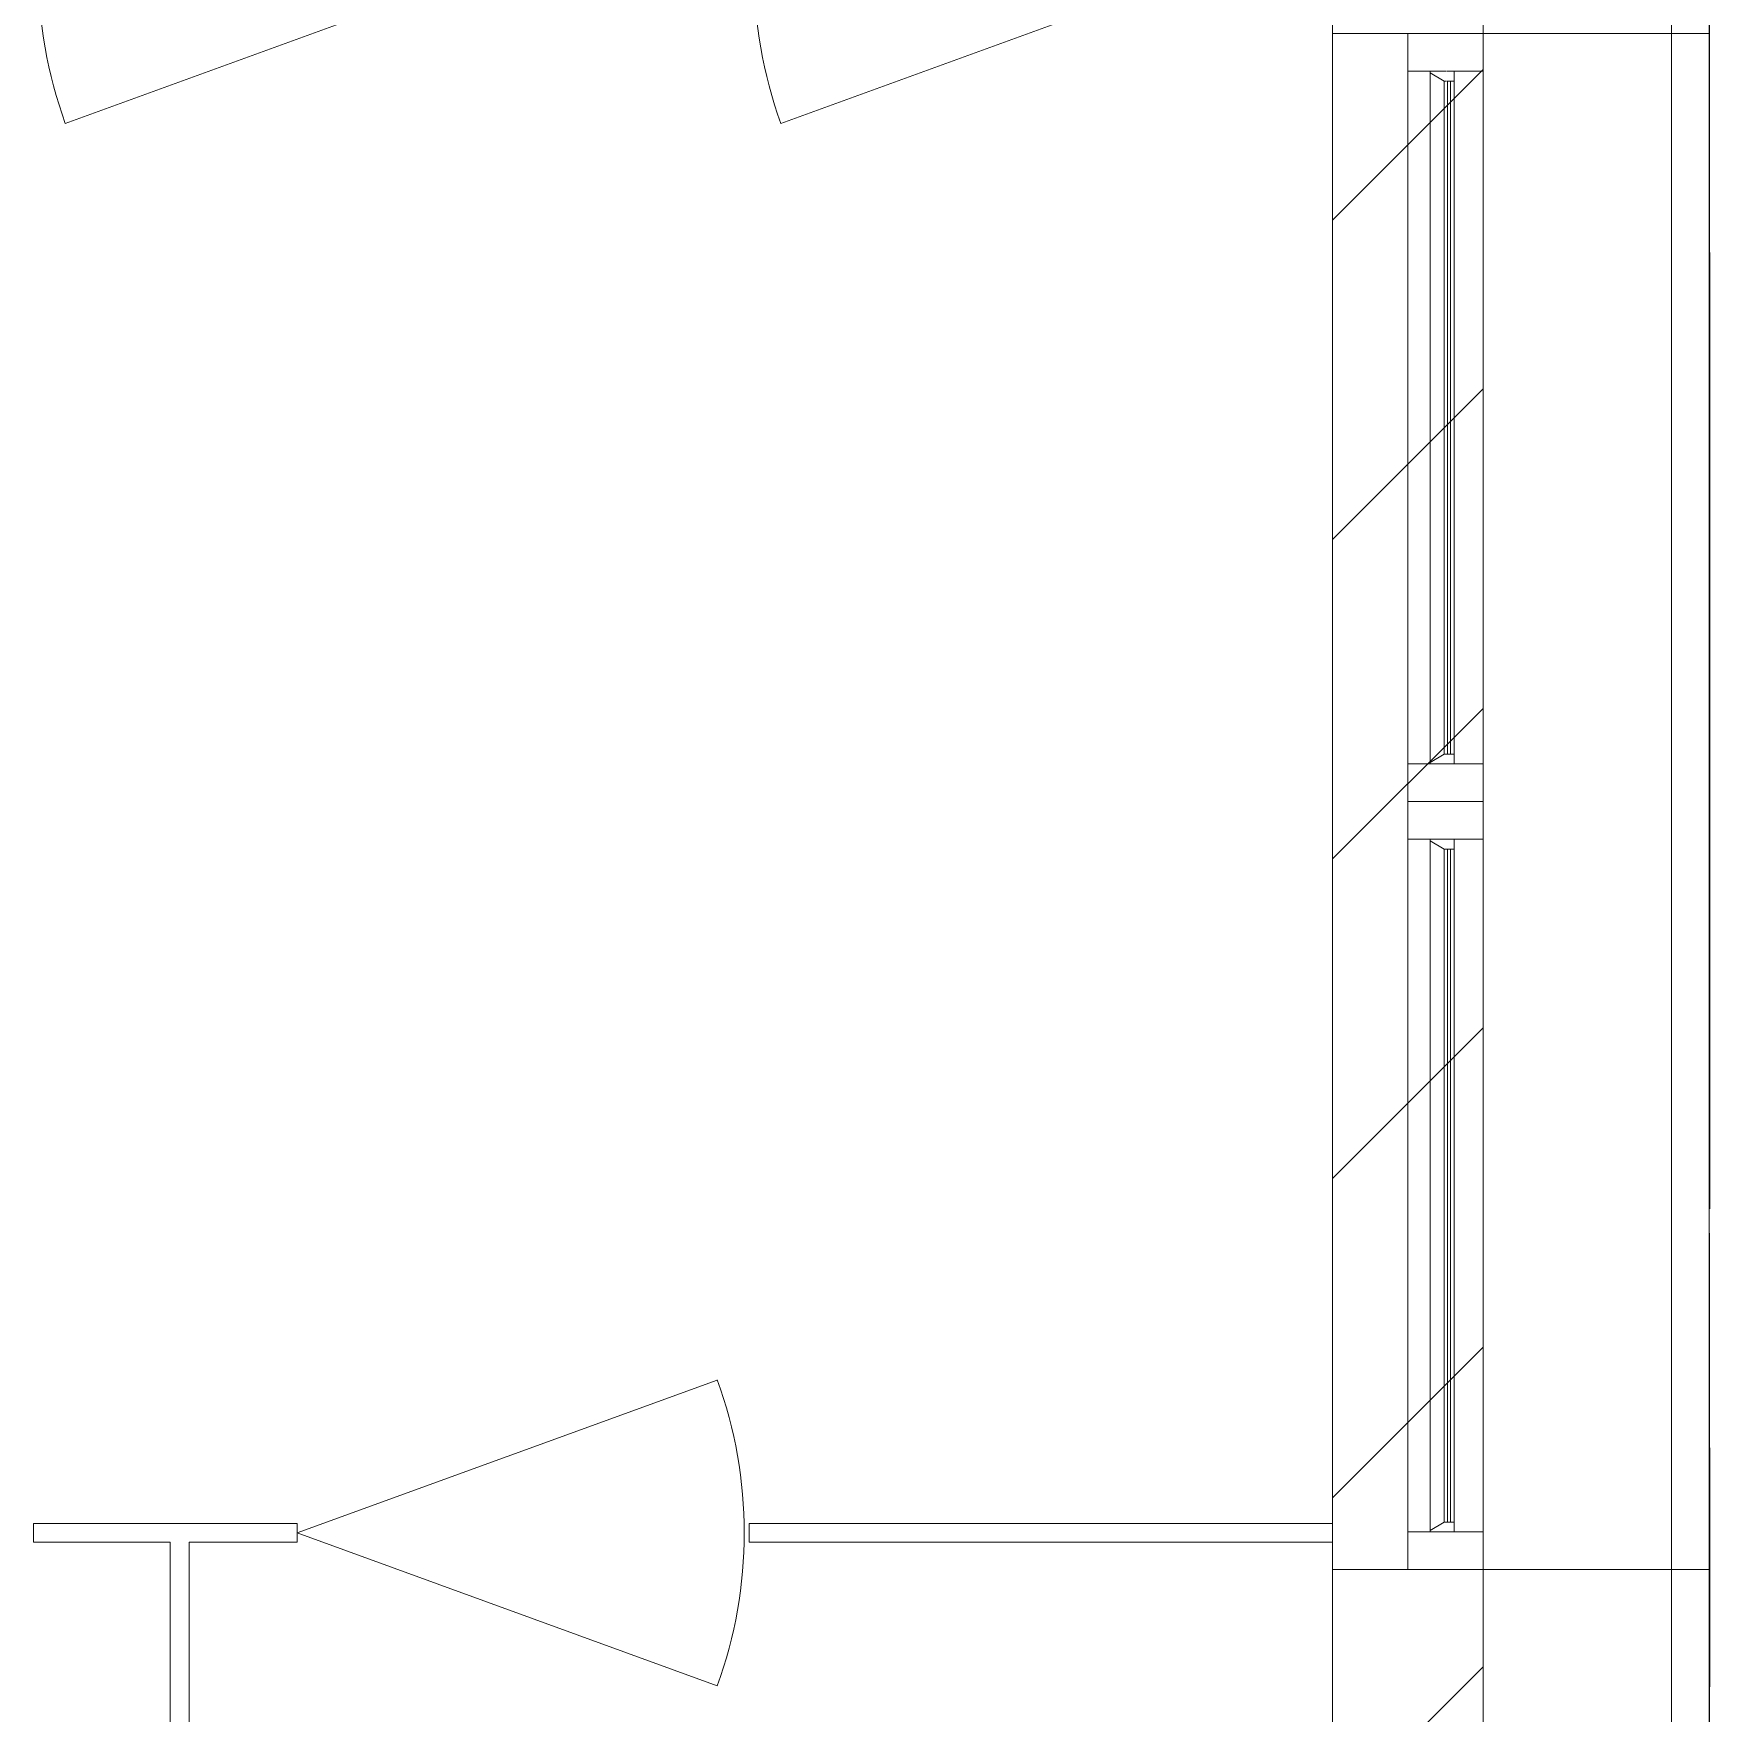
# Model space of a CAD drawing. Header units: millimetres. Extents: x -4000 to 187956, y -58990 to 162485.
# Drawn here: x 163775 to 166000, y 1448 to 3679 of the extents above; entities that cross this region are included whole.
import ezdxf

# ---------------------------------------------------------------- set-up
doc = ezdxf.new("R2010")
doc.units = ezdxf.units.MM
doc.linetypes.add('Grid Line', pattern=[2222.5, 1270, -317.5, 317.5, -317.5])
doc.linetypes.add('Grid Line 12_5mm', pattern=[2150, 1250, -300, 300, -300])
for name, color, linetype, lineweight in [('A-DOOR', 31, 'Continuous', 13), ('A-GLAZ', 151, 'Continuous', 13), ('A-WALL', 113, 'Continuous', 13), ('A-WALL-PATT', 111, 'Continuous', 13), ('S-GRID', 1, 'Continuous', 30)]:
    doc.layers.add(name, color=color, linetype=linetype, lineweight=lineweight)

# ---------------------------------------------------------------- blocks, each defined once
blk = doc.blocks.new('WAF - 1020x600-V753-FFS - TANG 1')
at = {"layer": 'A-GLAZ', "color": 161, "lineweight": 15}
for p, q in [((-510, 50.4), (-510, 100)), ((-510, 100), (510, 100)), ((-460, 61.3), (-460, 100)), ((-460, 100), (-460, 51.2)), ((460, 65.5), (460, 100)), ((460, 65.5), (460, 100)), ((-510, 0), (-510, 49.6)), ((-460, 51.2), (-460, 61.3)), ((-460, 61.3), (460, 61.3)), ((-460, 29.3), (-460, 50.4)), ((-460, 50.4), (-460, 0)), ((460, 61.3), (460, 65)), ((460, 0.7), (460, 65)), ((460, 61.3), (460, 29.3)), ((-460, 29.3), (460, 29.3)), ((-460, 0), (-460, 29.3)), ((460, 0.7), (460, 29.3)), ((-510, 0), (-460, 0)), ((460, 0), (-460, 0)), ((-460, 0), (460, 0)), ((460, 0), (510, 0))]:
    blk.add_line(p, q, dxfattribs=at)
at = {"layer": 'A-GLAZ', "color": 163, "lineweight": 15}
for p, q in [((-510, 50.4), (-510, 100)), ((510, 100), (510, 66.3)), ((-510, 0), (-510, 49.6)), ((510, 65.8), (510, 0)), ((510, 0), (-510, 0))]:
    blk.add_line(p, q, dxfattribs=at)
at = {"layer": 'A-GLAZ', "lineweight": 15}
for p, q in [((-510, 100), (-460, 100)), ((460, 100), (-460, 100)), ((460, 100), (-460, 100)), ((460, 100), (510, 100)), ((510, 66.3), (510, 100)), ((-460, 51.2), (-460, 61.3)), ((-460, 61.3), (-446.8, 61.3)), ((-460, 51.2), (-460, 61.3)), ((-460, 29.3), (-460, 50.4)), ((-460, 29.3), (-460, 50.4)), ((-446.8, 48), (-458, 29.3)), ((-446.8, 48), (-458, 29.3)), ((-446.8, 61.3), (-446.8, 56.4)), ((-446.8, 61.3), (-446.8, 51.4)), ((-446.8, 61.3), (446.8, 61.3)), ((446.8, 61.3), (-446.8, 61.3)), ((-446.8, 56.4), (446.8, 56.4)), ((-446.8, 56.4), (-446.8, 52.5)), ((446.8, 52.5), (-446.8, 52.5)), ((-446.8, 52.5), (-446.8, 51.4)), ((-446.8, 50.6), (-446.8, 48)), ((-446.8, 50.6), (-446.8, 48)), ((446.8, 48), (-446.8, 48)), ((-446.8, 48), (446.8, 48)), ((446.8, 61.3), (446.8, 56.4)), ((446.8, 61.3), (460, 61.3)), ((446.8, 48), (446.8, 61.3)), ((446.8, 52.5), (446.8, 56.4)), ((446.8, 52.5), (446.8, 48)), ((446.8, 48), (458, 29.3)), ((458, 29.3), (446.8, 48)), ((460, 29.3), (460, 61.3)), ((460, 29.3), (460, 61.3)), ((510, 0), (510, 65.8)), ((-458, 29.3), (-460, 29.3)), ((-458, 29.3), (458, 29.3)), ((458, 29.3), (-458, 29.3)), ((460, 29.3), (458, 29.3)), ((-460, 0), (460, 0))]:
    blk.add_line(p, q, dxfattribs=at)
at = {"layer": 'A-GLAZ', "color": 255, "lineweight": 15}
for p, q in [((-460, 100), (460, 100)), ((-446.8, 61.3), (446.8, 61.3)), ((446.8, 56.4), (-446.8, 56.4)), ((-446.8, 56.4), (-446.8, 52.5)), ((-446.8, 56.4), (-446.8, 52.5)), ((-446.8, 52.5), (446.8, 52.5)), ((446.8, 56.4), (446.8, 52.5)), ((446.8, 56.4), (446.8, 52.5)), ((458, 29.3), (-458, 29.3))]:
    blk.add_line(p, q, dxfattribs=at)
blk = doc.blocks.new('WAF - 1020x600-V754-FFS - TANG 1')
at = {"layer": 'A-GLAZ', "lineweight": 15}
for p, q in [((-510, 66.3), (-510, 100)), ((-510, 100), (-460, 100)), ((460, 100), (-460, 100)), ((460, 100), (-460, 100)), ((460, 100), (510, 100)), ((-510, 0), (-510, 65.8)), ((-460, 29.3), (-460, 61.3)), ((-460, 61.3), (-446.8, 61.3)), ((-460, 29.3), (-460, 61.3)), ((-446.8, 48), (-458, 29.3)), ((-446.8, 48), (-458, 29.3)), ((-446.8, 61.3), (-446.8, 56.4)), ((-446.8, 61.3), (-446.8, 48)), ((-446.8, 61.3), (446.8, 61.3)), ((446.8, 61.3), (-446.8, 61.3)), ((-446.8, 56.4), (446.8, 56.4)), ((-446.8, 56.4), (-446.8, 52.5)), ((446.8, 52.5), (-446.8, 52.5)), ((-446.8, 52.5), (-446.8, 48)), ((446.8, 48), (-446.8, 48)), ((-446.8, 48), (446.8, 48)), ((446.8, 61.3), (446.8, 56.4)), ((446.8, 61.3), (460, 61.3)), ((446.8, 48.3), (446.8, 61.3)), ((446.8, 52.5), (446.8, 56.4)), ((446.8, 52.5), (446.8, 48.3)), ((446.8, 48), (458, 29.3)), ((458, 29.3), (446.8, 48)), ((460, 29.3), (460, 61.3)), ((460, 29.3), (460, 61.3)), ((-458, 29.3), (-460, 29.3)), ((-458, 29.3), (458, 29.3)), ((458, 29.3), (-458, 29.3)), ((460, 29.3), (458, 29.3)), ((-460, 0), (460, 0))]:
    blk.add_line(p, q, dxfattribs=at)
at = {"layer": 'A-GLAZ', "color": 163, "lineweight": 15}
for p, q in [((-510, 66.3), (-510, 100)), ((510, 100), (510, 82.2)), ((510, 81.9), (510, 0)), ((-510, 0), (-510, 65.8)), ((510, 0), (-510, 0))]:
    blk.add_line(p, q, dxfattribs=at)
at = {"layer": 'A-GLAZ', "color": 161, "lineweight": 15}
for p, q in [((-510, 100), (510, 100)), ((-460, 67.1), (-460, 100)), ((-460, 100), (-460, 67.1)), ((460, 81.4), (460, 100)), ((460, 81.4), (460, 100)), ((510, 82.2), (510, 100)), ((460, 61.3), (460, 81.1)), ((460, 0), (460, 81.1)), ((510, 0), (510, 81.9)), ((-460, 61.3), (-460, 66.6)), ((-460, 66.6), (-460, 0)), ((-460, 29.3), (-460, 61.3)), ((-460, 61.3), (460, 61.3)), ((460, 61.3), (460, 29.3)), ((-460, 29.3), (460, 29.3)), ((-460, 0), (-460, 29.3)), ((460, 0), (460, 29.3)), ((-510, 0), (-460, 0)), ((460, 0), (-460, 0)), ((-460, 0), (460, 0)), ((460, 0), (510, 0))]:
    blk.add_line(p, q, dxfattribs=at)
at = {"layer": 'A-GLAZ', "color": 255, "lineweight": 15}
for p, q in [((-460, 100), (460, 100)), ((-446.8, 61.3), (446.8, 61.3)), ((446.8, 56.4), (-446.8, 56.4)), ((-446.8, 56.4), (-446.8, 52.5)), ((-446.8, 56.4), (-446.8, 52.5)), ((-446.8, 52.5), (446.8, 52.5)), ((446.8, 56.4), (446.8, 52.5)), ((446.8, 56.4), (446.8, 52.5)), ((458, 29.3), (-458, 29.3))]:
    blk.add_line(p, q, dxfattribs=at)
blk = doc.blocks.new('cua wc - 600 x 2000mm-535089-FFS - TANG 1')
at = {"layer": 'A-DOOR', "color": 5, "lineweight": 15}
for q in [(-100.3, 203), (-100.3, -203)]:
    blk.add_line((457.5, 0), q, dxfattribs=at)
blk.add_arc((457.5, 0), 593.6, 160, 200, dxfattribs=at)
blk = doc.blocks.new('CMF2_NHAXUONG_A_rvt-1-FFS - TANG 1')
at = {"layer": 'A-WALL-PATT', "lineweight": 9}
h = blk.add_hatch(dxfattribs=at)
h.set_pattern_fill('FP_12', color=250, style=0, pattern_type=2)
h.set_pattern_definition([(45, (0, 0), (-212.13203, 212.13203), [])])
h.paths.add_polyline_path([(165699.8, 500), (165699.8, 45550), (165499.8, 45550), (165499.8, 500)])
at = {"layer": 'A-WALL', "color": 50, "lineweight": 15}
for p, q in [((165949.8, 45675.1), (165949.8, 300)), ((165999.8, 300), (165999.8, 45675.1)), ((165699.8, 45550), (165699.8, 500)), ((165699.8, 500), (165699.8, 45550)), ((165499.8, 4949.9), (165499.8, 500)), ((163775, 1699.9), (164124.9, 1699.9)), ((163775, 1699.9), (163775, 1674.9)), ((164124.9, 1674.9), (164124.9, 1699.9)), ((164724.9, 1699.9), (165499.8, 1699.9)), ((164724.9, 1699.9), (164724.9, 1674.9)), ((163956.4, 1674.9), (163775, 1674.9)), ((163956.4, 500), (163956.4, 1674.9)), ((164124.9, 1674.9), (163981.4, 1674.9)), ((163981.4, 1674.9), (163981.4, 500)), ((165499.8, 1674.9), (164724.9, 1674.9))]:
    blk.add_line(p, q, dxfattribs=at)
at = {"layer": 'A-WALL', "color": 35, "lineweight": 15}
for p, q in [((165999.8, 3678.6), (165999.8, 7453.8)), ((165499.8, 3678.6), (165599.8, 3678.6)), ((165649.4, 3678.6), (165499.8, 3678.6)), ((165499.8, 3678.6), (165499.8, 1638.6)), ((165499.8, 1638.6), (165499.8, 3678.6)), ((165699.8, 3678.6), (165650.2, 3678.6)), ((165699.8, 3678.6), (165999.8, 3678.6)), ((165999.8, 3678.6), (165699.8, 3678.6)), ((165999.8, 3678.6), (165999.8, 1638.6)), ((165999.8, 1638.6), (165999.8, 3678.6)), ((164124.9, 1699.9), (163775, 1699.9)), ((163775, 1674.9), (163775, 1699.9)), ((164124.9, 1699.9), (164124.9, 1674.9)), ((165499.8, 1699.9), (164724.9, 1699.9)), ((164724.9, 1674.9), (164724.9, 1699.9)), ((163775, 1674.9), (163956.4, 1674.9)), ((163956.4, 1674.9), (163956.4, 500)), ((163981.4, 1674.9), (164124.9, 1674.9)), ((163981.4, 500), (163981.4, 1674.9)), ((164724.9, 1674.9), (165499.8, 1674.9)), ((165499.8, 1638.6), (165599.8, 1638.6)), ((165681.7, 1638.6), (165499.8, 1638.6)), ((165499.8, 1638.6), (165499.8, 500)), ((165699.8, 1638.6), (165682, 1638.6)), ((165699.8, 1638.6), (165999.8, 1638.6)), ((165999.8, 1638.6), (165699.8, 1638.6)), ((165999.8, 300), (165999.8, 1638.6))]:
    blk.add_line(p, q, dxfattribs=at)
at = {"layer": 'A-WALL', "color": 53, "lineweight": 15}
for p, q in [((165499.8, 3678.6), (165499.8, 1699.9)), ((165599.8, 3678.6), (165649.4, 3678.6)), ((165650.2, 3678.6), (165699.8, 3678.6)), ((165999.8, 1638.6), (165999.8, 3678.6)), ((165499.8, 1674.9), (165499.8, 1699.9)), ((165499.8, 1674.9), (165499.8, 1638.6)), ((165599.8, 1638.6), (165681.7, 1638.6)), ((165682, 1638.6), (165699.8, 1638.6))]:
    blk.add_line(p, q, dxfattribs=at)
at = {"layer": 'A-WALL', "color": 71, "lineweight": 15}
blk.add_line((165499.8, 1699.9), (165499.8, 1674.9), dxfattribs=at)
blk.add_line((165499.8, 1699.9), (165499.8, 1674.9), dxfattribs=at)
at = {"layer": 'S-GRID', "linetype": 'Grid Line 12_5mm', "lineweight": 9}
blk.add_line((166000, 161185.2), (166000, -16487.4), dxfattribs=at)
at = {"layer": 'A-DOOR', "color": 250, "lineweight": 9}
for p in [(163917.4, 3762.4), (164867.5, 3762.4)]:
    blk.add_blockref('cua wc - 600 x 2000mm-535089-FFS - TANG 1', p, dxfattribs=at)
at = {"layer": 'A-DOOR', "color": 250, "lineweight": 9, "rotation": 180}
blk.add_blockref('cua wc - 600 x 2000mm-535089-FFS - TANG 1', (164582.4, 1687.4), dxfattribs=at)
at = {"layer": 'A-GLAZ', "color": 250, "lineweight": 9, "rotation": 270}
for name, p in [('WAF - 1020x600-V753-FFS - TANG 1', (165599.8, 3168.6)), ('WAF - 1020x600-V754-FFS - TANG 1', (165599.8, 2148.6))]:
    blk.add_blockref(name, p, dxfattribs=at)

msp = doc.modelspace()

# ---------------------------------------------------------------- block references
at = {"lineweight": 5}
msp.add_blockref('CMF2_NHAXUONG_A_rvt-1-FFS - TANG 1', (0, 0), dxfattribs=at)

# ---------------------------------------------------------------- next in the draw order: linework, layer by layer
at = {"layer": 'S-GRID', "linetype": 'Grid Line'}
msp.add_line((166000, 161185.2), (166000, -16487.4), dxfattribs=at)

doc.saveas('drawing.dxf')
